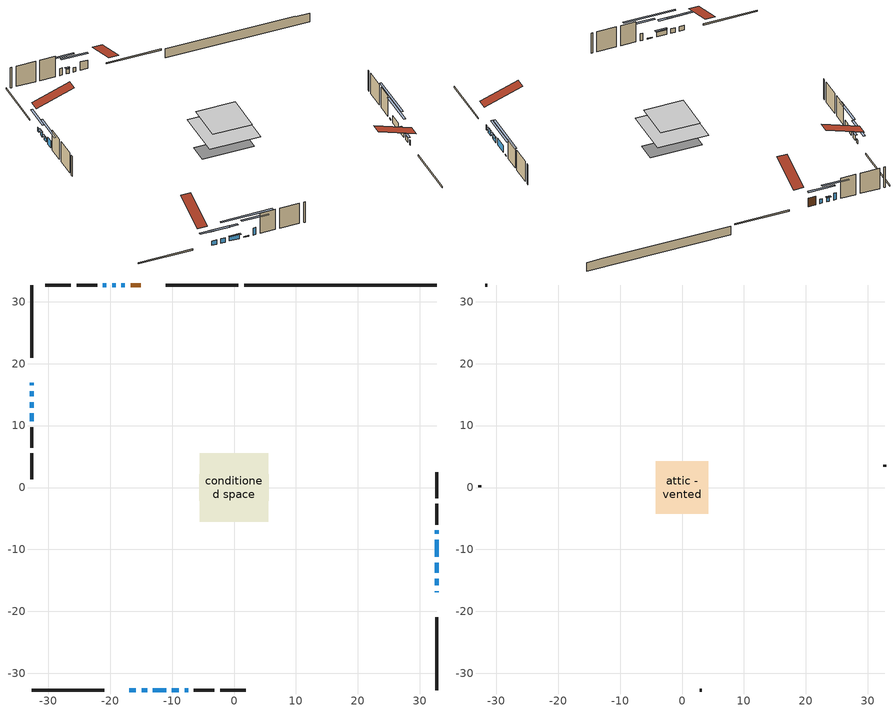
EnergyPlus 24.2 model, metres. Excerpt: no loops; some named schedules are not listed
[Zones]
conditioned space
 floor outside (Floor1 construction): -2.33,-2.33 -2.33,2.33 2.33,2.33 2.33,-2.33 z0.61
 floor adiabatic (AdiabaticFloorConstruction): -5.52,-5.52 -5.52,5.52 5.52,5.52 5.52,-5.52 z3.05
 floor foundation (Slab1 construction): -5.63,-2.14 -5.63,2.14 5.63,2.14 5.63,-2.14 z-1.52
 wall outside (RimJoist1 construction): 0.69,32.71 -11.06,32.71 / -32.71,-32.71 -20.96,-32.71 / -32.71,32.71 -32.71,20.96 / 32.71,-32.71 32.71,-20.96 z0.61:0.91
 wall outside (AdiabaticWallConstruction 1): -15.09,32.71 -16.71,32.71 z0.61:2.64
 wall outside (AdiabaticWallConstruction): 32.71,-16.93 32.71,-16.72 z0.61:1.83; 32.71,-15.79 32.71,-14.72 / 32.71,-13.8 32.71,-12.12 / -17.63,32.71 -18.19,32.71 / -19.12,32.71 -19.68,32.71 / -16.93,-32.71 -15.86,-32.71 / -14.93,-32.71 -14.01,-32.71 / -13.09,-32.71 -10.95,-32.71 z0.61:1.65; 32.71,-11.19 32.71,-8.4 / -20.61,32.71 -21.17,32.71 / -7.98,-32.71 -7.42,-32.71 / -32.71,11.98 -32.71,10.68 z0.61:2.29; -32.71,16.93 -32.71,16.49 / -32.71,13.77 -32.71,12.91 z0.61:1.55; -32.71,15.57 -32.71,14.7 z0.61:1.7; 32.71,-7.48 32.71,-6.91 / -10.03,-32.71 -8.91,-32.71 z0.61:0.79
 wall outside (Wall1 construction): -22.09,32.71 -25.42,32.71 / -6.49,-32.71 -3.17,-32.71 / -32.71,9.75 -32.71,6.43 / 32.71,-5.99 32.71,-2.66 z0.61:5.49
 wall outside (Wall2 construction): -26.35,32.71 -30.53,32.71 / -2.24,-32.71 1.94,-32.71 / -32.71,5.5 -32.71,1.32 / 32.71,-1.73 32.71,2.44 z0.61:5.49
 wall foundation (FoundationWall1 construction): 1.62,32.71,-1.52 1.62,32.71,0.61 29.6,32.71,0.61 29.6,32.71,0.51 32.71,32.71,0.51 32.71,32.71,-1.52
 window (WindowConstruction 14): 32.71,-16.93 32.71,-16.72 z0.61:1.83
 window (WindowConstruction 4): 32.71,-15.79 32.71,-14.72 z0.61:1.65
 window (WindowConstruction 5): 32.71,-13.8 32.71,-12.12 z0.61:1.65
 window (WindowConstruction 6): -17.63,32.71 -18.19,32.71 z0.61:1.65
 window (WindowConstruction 7): -19.12,32.71 -19.68,32.71 z0.61:1.65
 window (WindowConstruction 8): -16.93,-32.71 -15.86,-32.71 z0.61:1.65
 window (WindowConstruction 9): -14.93,-32.71 -14.02,-32.71 z0.61:1.65
 window (WindowConstruction): 32.71,-11.19 32.71,-8.4 z0.61:2.29
 window (WindowConstruction 10): -13.09,-32.71 -10.95,-32.71 z0.61:1.65
 window (WindowConstruction 11): -32.71,16.93 -32.71,16.49 z0.61:1.55
 window (WindowConstruction 12): -32.71,15.56 -32.71,14.7 z0.61:1.7
 window (WindowConstruction 13): -32.71,13.77 -32.71,12.91 z0.61:1.55
 window (WindowConstruction 15): 32.71,-7.47 32.71,-6.92 z0.61:0.79
 window (WindowConstruction 16): -10.02,-32.71 -8.91,-32.71 z0.61:0.79
 window (WindowConstruction 1): -20.61,32.71 -21.17,32.71 z0.61:2.29
 window (WindowConstruction 2): -7.98,-32.71 -7.42,-32.71 z0.61:2.29
 window (WindowConstruction 3): -32.71,11.98 -32.71,10.68 z0.61:2.29
 door (Door): -15.09,32.71 -16.7,32.71 z0.61:2.64
 ceiling adiabatic (AdiabaticFloorConstruction): 5.52,-5.52 5.52,5.52 -5.52,5.52 -5.52,-5.52 z3.05
attic - vented
 floor to conditioned space (Floor2 construction Reversed): -4.24,-4.24 -4.24,4.24 4.24,4.24 4.24,-4.24 z5.49
 wall outside (Wall3 construction): -31.46,32.71 -31.78,32.71 / 2.87,-32.71 3.19,-32.71 / -32.71,0.39 -32.71,0.06 / 32.71,3.37 32.71,3.7 z0.61:5.49
 roof outside (Roof1 construction): -14.16,32.71,5.49 -14.16,24.45,8.24 -11.99,24.45,8.24 -11.99,32.71,5.49; -17.85,-32.71,5.49 -17.85,-24.45,8.24 -20.03,-24.45,8.24 -20.03,-32.71,5.49; -32.71,17.85,5.49 -24.45,17.85,8.24 -24.45,20.03,8.24 -32.71,20.03,5.49; 32.71,-17.85,5.49 24.45,-17.85,8.24 24.45,-20.03,8.24 32.71,-20.03,5.49
shading: 32.71,-14.52 32.71,-15.99 33.12,-15.99 33.12,-14.52 z1.85; 32.71,-11.92 32.71,-14 33.12,-14 33.12,-11.92 z1.85; -20.83,32.71 -14.99,32.71 -14.99,33.12 -20.83,33.12 z4.29; -19.88,32.71 -18.92,32.71 -18.92,33.12 -19.88,33.12 z1.85; -13.22,-32.71 -19.56,-32.71 -19.56,-33.12 -13.22,-33.12 z4.29; -11.38,-32.71 -17.57,-32.71 -17.57,-33.12 -11.38,-33.12 z4.29; 32.71,-5.76 32.71,-13.83 33.12,-13.83 33.12,-5.76 z4.93; -10.75,-32.71 -13.29,-32.71 -13.29,-33.12 -10.75,-33.12 z1.85; -32.71,13.85 -32.71,19.56 -33.12,19.56 -33.12,13.85 z4.19; -32.71,14.5 -32.71,15.76 -33.12,15.76 -33.12,14.5 z1.9; -32.71,12.71 -32.71,13.97 -33.12,13.97 -33.12,12.71 z1.75; 32.71,-1.84 32.71,-12.55 33.12,-12.55 33.12,-1.84 z5.87; -3.83,-32.71 -15.1,-32.71 -15.1,-33.12 -3.83,-33.12 z5.87; -23.81,32.71 -17.97,32.71 -17.97,33.12 -23.81,33.12 z4.93; -4.78,-32.71 -10.62,-32.71 -10.62,-33.12 -4.78,-33.12 z4.93; -32.71,8.04 -32.71,14.62 -33.12,14.62 -33.12,8.04 z4.93
[Building]
Building 1: Terrain=Suburbs
[Site:Location]
Toronto City Centre_ON: Latitude {deg}=43.63; Longitude {deg}=-79.39; Time Zone {hr}=-5; Elevation {m}=77; Keep Site Location Information=Yes
[Site:GroundTemperature:Shallow]
5.01852, 3.26908, 3.12898, 3.95918, 7.29196, 10.6092, 13.4851, 15.3069, 15.4617, 13.9799, 11.1774, 7.9619
[Site:WaterMainsTemperature]
Calculation Method=Schedule; Temperature Schedule=mains temperature schedule
[Material] Roughness=Rough; Thermal Absorptance=0.9
Name | Thickness {m} | Conductivity {W/m-K} | Density {kg/m3} | Specific Heat {J/kg-K} | Solar Absorptance | Visible Absorptance
asphalt or fiberglass shingles | 0.00635 | 0.162714 | 1121.4 | 1465.45 | 0.4 | 0.4
ceiling loosefill ins | 0.0846667 | 0.0480833 | 16.02 | 1046.75 | 0.7 | 0.7
ceiling stud and cavity | 0.1397 | 0.0791789 | 65.682 | 1177.47 | 0.7 | 0.7
concrete 4.0 in. | 0.1016 | 1.803125 | 2242.8 | 837.4 | 0.7 | 0.7
concrete 8.0 in. | 0.2032 | 1.803125 | 2242.8 | 837.4 | 0.7 | 0.7
door material | 0.04445 | 0.053851 | 512.64 | 1214.23 | 0.7 | 0.7
exterior vertical ins | 0.0369022 | 0.029427 | 32.04 | 1214.23 | 0.7 | 0.7
floor covering | 0.0127 | 0.0433444 | 54.468 | 1339.84 | 0.6 | 0.6
floor rigid ins; rim joist rigid ins | 0.051816 | 0.029427 | 32.04 | 1214.23 | 0.7 | 0.7
floor rigid ins 1; wall rigid ins | 0.512978 | 0.029427 | 32.04 | 1214.23 | 0.7 | 0.7
floor stud and cavity | 0.1397 | 0.0815226 | 92.3553 | 1139.71 | 0.7 | 0.7
floor stud and cavity 1 | 0.1397 | 1.75129 | 37.0049 | 1207.88 | 0.7 | 0.7
furniture material conditioned space 1 | 0.1524 | 0.115458 | 640.8 | 1214.23 | 0.6 | 0.6
gypsum board | 0.0127 | 0.160291 | 801 | 837.4 | 0.6 | 0.6
gypsum board 1 | 0.0127 | 0.160291 | 801 | 837.4 | 0.7 | 0.7
osb sheathing 0.5 in. | 0.0127 | 0.115458 | 512.64 | 1214.23 | 0.7 | 0.7
osb sheathing 0.75 in. | 0.01905 | 0.115458 | 512.64 | 1214.23 | 0.7 | 0.7
osb sheathing 2.0 in. | 0.0508 | 0.115458 | 512.64 | 1214.23 | 0.7 | 0.7
rim joist stud and cavity | 0.0508 | 0.308293 | 125.044 | 1163.47 | 0.6 | 0.6
wall stud and cavity | 0.1397 | 0.0842233 | 139.0536 | 1170.24 | 0.7 | 0.7
wall stud and cavity 1 | 0.1397 | 0.0839559 | 139.0536 | 1170.24 | 0.7 | 0.7
wall stud and cavity 2 | 0.0889 | 6.9971 | 50.32683 | 1063.81 | 0.6 | 0.6
wall stud and cavity 3 | 0.0889 | 0.380278 | 52.3479 | 1209.89 | 0.7 | 0.7
wall stud and cavity 4 | 0.0889 | 0.391764 | 83.0341 | 1211.67 | 0.7 | 0.7
wood siding | 0.0254 | 0.102417 | 544.68 | 1172.36 | 0.4 | 0.4
wood siding 1 | 0.00254 | 0.102417 | 544.68 | 1172.36 | 0.4 | 0.4
wood siding 2; wood siding 3; wood siding 4 | 0.0254 | 0.102417 | 544.68 | 1172.36 | 0.7 | 0.7
[WindowMaterial:SimpleGlazingSystem]
Name | U-Factor {W/m2-K} | Solar Heat Gain Coefficient
WindowMaterial | 2.96789 | 0.62
WindowMaterial 1 | 3.00196 | 0.59
WindowMaterial 2 | 2.93496 | 0.65
WindowMaterial 3 | 2.98152 | 0.61
WindowMaterial 4 | 2.94348 | 0.64
WindowMaterial 5 | 3.01275 | 0.57
WindowMaterial 6 | 2.94461 | 0.64
WindowMaterial 7 | 6.93965 | 0.69
WindowMaterial 8 | 3.08429 | 0.37
[Construction]
AdiabaticFloorConstruction: floor stud and cavity 1, floor rigid ins 1, osb sheathing 0.75 in., floor covering
AdiabaticWallConstruction: wood siding 3, wall rigid ins, wall stud and cavity 3, gypsum board
AdiabaticWallConstruction 1: wood siding 4, wall rigid ins, wall stud and cavity 3, gypsum board
Door: door material
Floor1 construction: floor stud and cavity, floor rigid ins, osb sheathing 0.75 in., floor covering
Floor2 construction Reversed: gypsum board, ceiling stud and cavity, ceiling loosefill ins
FoundationWall1 construction: concrete 8.0 in., gypsum board 1
furniture construction conditioned space 1: furniture material conditioned space 1
PartitionWallConstruction: gypsum board, wall stud and cavity 4, gypsum board
RimJoist1 construction: wood siding 2, rim joist rigid ins, osb sheathing 2.0 in., rim joist stud and cavity
Roof1 construction: asphalt or fiberglass shingles
Slab1 construction: concrete 4.0 in.
Wall1 construction: wood siding, osb sheathing 0.5 in., wall stud and cavity, gypsum board
Wall2 construction: wood siding, osb sheathing 0.5 in., wall stud and cavity 1, gypsum board
Wall3 construction: wood siding 1, wall stud and cavity 2
WindowConstruction; WindowConstruction 1; WindowConstruction 2: WindowMaterial
WindowConstruction 10; WindowConstruction 4; WindowConstruction 8: WindowMaterial 2
WindowConstruction 11; WindowConstruction 13: WindowMaterial 5
WindowConstruction 12: WindowMaterial 6
WindowConstruction 14: WindowMaterial 7
WindowConstruction 15; WindowConstruction 16: WindowMaterial 8
WindowConstruction 3: WindowMaterial 1
WindowConstruction 5; WindowConstruction 6; WindowConstruction 7: WindowMaterial 3
WindowConstruction 9: WindowMaterial 4
[Zone] Multiplier=1; Part of Total Floor Area=Yes
Name | Volume {m3}
attic - vented | 32.1122
conditioned space | 424.3
[Space]
Name | Zone | Volume {m3}
attic - vented 1 | attic - vented | 32.1122
conditioned space 1 | conditioned space | 424.3
[ZoneInfiltration:EffectiveLeakageArea]
infil attic - vented 1: Zone or Space=attic - vented 1; Schedule=Always On Discrete; Effective Air Leakage Area {cm2}=3026.11; Stack Coefficient=0.000530522; Wind Coefficient=1.55622e-05
[ZoneMixing]
whole house fan mix: Zone or Space=attic - vented; Schedule=Always On Continuous; Design Flow Rate Calculation Method=Flow/Zone; Design Flow Rate {m3/s}=0; Source Zone or Space=conditioned space
[SurfaceProperty:ExposedFoundationPerimeter]
Slab1: Exposed Perimeter Calculation Method=TotalExposedPerimeter; Total Exposed Perimeter {m}=31.089
[InternalMass] Zone or ZoneList=conditioned space; Space or SpaceList=conditioned space 1
Name | Construction | Surface Area {m2}
furniture mass conditioned space 1 | furniture construction conditioned space 1 | 76.7842
partition wall mass | PartitionWallConstruction | 191.961
[Lights]
interior lighting: Zone or ZoneList or Space or SpaceList=conditioned space 1; Schedule=interior lighting schedule; Design Level Calculation Method=LightingLevel; Lighting Level {W}=343.2; Return Air Fraction=0; Fraction Radiant=0.6; Fraction Visible=0.2; Fraction Replaceable=1
[People]
occupants: Zone or ZoneList or Space or SpaceList=conditioned space 1; Number of People Schedule=occupants schedule; Number of People Calculation Method=People; Number of People=3; Fraction Radiant=0.314171; Sensible Heat Fraction=0.56303; Activity Level Schedule=occupants activity schedule; Carbon Dioxide Generation Rate {m3/s-W}=0; Enable ASHRAE 55 Comfort Warnings=No; Mean Radiant Temperature Calculation Type=EnclosureAveraged
[ElectricEquipment] Zone or ZoneList or Space or SpaceList=conditioned space 1; Design Level Calculation Method=EquipmentLevel
Name | Schedule | Design Level {W} | Fraction Latent | Fraction Radiant | Fraction Lost
clothes dryer | clothes dryer schedule | 140.772 | 0.015 | 0.081 | 0.85
clothes washer | clothes washer schedule | 32.1985 | 0.03 | 0.162 | 0.7
cooking range | cooking range schedule | 215.147 | 0.08 | 0.432 | 0.2
dishwasher | dishwasher schedule | 66.8632 | 0.3 | 0.18 | 0.4
fridge | fridge schedule | 72.9452 | 0 | 0.6 | 0
mech vent bath fan 0 | mech vent bath fan 0 schedule | 50.2 | 0 | 0 | 1
mech vent bath fan 1 | mech vent bath fan 1 schedule | 50.2 | 0 | 0 | 1
mech vent house fan | mech vent house fan schedule | 0 | 0 | 0 | 1
mech vent house fan cfis | mech vent house fan cfis schedule | 0 | 0 | 0 | 0
mech vent range fan 0 | mech vent range fan 0 schedule | 57 | 0 | 0 | 1
misc plug loads | misc plug loads schedule | 494.7 | 0.045 | 0.513 | 0.1
whole house fan | Always On Discrete | 0 | 0 | 0 | 1
[OtherEquipment] Zone or ZoneList or Space or SpaceList=conditioned space 1; Design Level Calculation Method=EquipmentLevel
Name | Fuel Type | Schedule | Design Level {W} | Fraction Latent | Fraction Radiant | Fraction Lost
clothes dryer 1 | Electricity | clothes dryer schedule | 0 | 0.015 | 0.081 | 0.85
cooking range 1 | Electricity | cooking range schedule | 0 | 0.08 | 0.432 | 0.2
general water use latent | None | general water use schedule | 62.594 | 1 | 0 | 0
general water use sensible | None | general water use schedule | -61.6891 | 0 | 0.6 | 0
mech vent house fan latent load | None | Always On Discrete | 0 | 1 | 0 | 0
mech vent house fan sensible load | None | Always On Discrete | 0 | 0 | 0 | 0
water heater energy adjustment1 | NaturalGas | Always On Discrete | 0.01 | 0 | 0 | 1
[ZoneInfiltration:DesignFlowRate] Zone or ZoneList or Space or SpaceList=conditioned space 1; Schedule=Always On Discrete; Design Flow Rate Calculation Method=Flow/Zone; Design Flow Rate {m3/s}=0
infil flow; natural vent flow; whole house fan flow
[AvailabilityManager:Scheduled]
central ac and furnace airloop Availability Manager: Schedule=Always On Discrete
[Foundation:Kiva]
Foundation Kiva 1: Initial Indoor Air Temperature {C}=18; Wall Height Above Grade {m}=0.609996; Wall Depth Below Slab {m}=0.2032; Custom Block Material Name 1=exterior vertical ins; Custom Block Depth 1 {m}=2.13; Custom Block X Position 1 {m}=0.2159; Custom Block Z Position 1 {m}=0
[Foundation:Kiva:Settings]
Soil Conductivity {W/m-K}=0.849921; Soil Density {kg/m3}=1842.3; Soil Specific Heat {J/kg-K}=418.7; Ground Solar Absorptivity=0.9; Ground Thermal Absorptivity=0.9; Ground Surface Roughness {m}=0.03; Far-Field Width {m}=40; Deep-Ground Boundary Condition=ZeroFlux; Deep-Ground Depth {m}=40; Minimum Cell Dimension {m}=0.2; Maximum Cell Growth Coefficient=3; Simulation Timestep=Timestep
[Exterior:Lights]
exterior lighting: Schedule=exterior lighting schedule; Design Level {W}=75.6
[EnergyManagementSystem:GlobalVariable]
central_ac_and_furnace_airloop_Fan_RTF
infil_program_Qfan
infil_program_Qinf
natural_vent_program_Qnv
natural_vent_program_Qwhf
[EnergyManagementSystem:Sensor]
Name | Output:Variable or Output:Meter Index Key | Output:Variable or Output:Meter
airflow_gain | infil flow | Infiltration Sensible Heat Gain Energy
airflow_gain_1 | natural vent flow | Infiltration Sensible Heat Gain Energy
airflow_gain_2 | whole house fan flow | Infiltration Sensible Heat Gain Energy
airflow_loss | infil flow | Infiltration Sensible Heat Loss Energy
airflow_loss_1 | natural vent flow | Infiltration Sensible Heat Loss Energy
airflow_loss_2 | whole house fan flow | Infiltration Sensible Heat Loss Energy
clg_load_cond |  | Cooling:EnergyTransfer:Zone:CONDITIONED SPACE
clg_sp_s; clg_sp_s_1 | cooling setpoint | Schedule Value
clothes_dryer_exhaust_0_sch_s | clothes dryer exhaust 0 schedule | Schedule Value
cool_season | cooling season schedule | Schedule Value
htg_load_cond |  | Heating:EnergyTransfer:Zone:CONDITIONED SPACE
htg_sp_s; htg_sp_s_1 | heating setpoint | Schedule Value
ig_ee_conv | clothes dryer | Electric Equipment Convective Heating Energy
ig_ee_conv_2 | cooking range | Electric Equipment Convective Heating Energy
ig_ee_conv_4 | fridge | Electric Equipment Convective Heating Energy
ig_ee_conv_5 | misc plug loads | Electric Equipment Convective Heating Energy
ig_ee_conv_6 | whole house fan | Electric Equipment Convective Heating Energy
ig_ee_rad | clothes dryer | Electric Equipment Radiant Heating Energy
ig_ee_rad_2 | cooking range | Electric Equipment Radiant Heating Energy
ig_ee_rad_4 | fridge | Electric Equipment Radiant Heating Energy
ig_ee_rad_5 | misc plug loads | Electric Equipment Radiant Heating Energy
ig_ee_rad_6 | whole house fan | Electric Equipment Radiant Heating Energy
ig_lgt_conv | interior lighting | Lights Convective Heating Energy
ig_lgt_rad | interior lighting | Lights Radiant Heating Energy
ig_lgt_vis | interior lighting | Lights Visible Radiation Heating Energy
ig_oe_conv | clothes dryer 1 | Other Equipment Convective Heating Energy
ig_oe_conv_1 | cooking range 1 | Other Equipment Convective Heating Energy
ig_oe_conv_2 | general water use latent | Other Equipment Convective Heating Energy
ig_oe_conv_3 | general water use sensible | Other Equipment Convective Heating Energy
ig_oe_conv_4 | water heater energy adjustment1 | Other Equipment Convective Heating Energy
ig_oe_rad | clothes dryer 1 | Other Equipment Radiant Heating Energy
ig_oe_rad_1 | cooking range 1 | Other Equipment Radiant Heating Energy
ig_oe_rad_2 | general water use latent | Other Equipment Radiant Heating Energy
ig_oe_rad_3 | general water use sensible | Other Equipment Radiant Heating Energy
ig_oe_rad_4 | water heater energy adjustment1 | Other Equipment Radiant Heating Energy
ig_ppl_conv | occupants | People Convective Heating Energy
ig_ppl_rad | occupants | People Radiant Heating Energy
im_conv | furniture mass conditioned space 1 | Surface Inside Face Convection Heat Gain Energy
im_conv_1 | partition wall mass | Surface Inside Face Convection Heat Gain Energy
im_ig | furniture mass conditioned space 1 | Surface Inside Face Internal Gains Radiation Heat Gain Energy
im_ig_1 | partition wall mass | Surface Inside Face Internal Gains Radiation Heat Gain Energy
im_lgt | furniture mass conditioned space 1 | Surface Inside Face Lights Radiation Heat Gain Energy
im_lgt_1 | partition wall mass | Surface Inside Face Lights Radiation Heat Gain Energy
im_sol | furniture mass conditioned space 1 | Surface Inside Face Solar Radiation Heat Gain Energy
im_sol_1 | partition wall mass | Surface Inside Face Solar Radiation Heat Gain Energy
im_surf | furniture mass conditioned space 1 | Surface Inside Face Net Surface Thermal Radiation Heat Gain Energy
im_surf_1 | partition wall mass | Surface Inside Face Net Surface Thermal Radiation Heat Gain Energy
mech_vent_bath_fan_0_sch_s | mech vent bath fan 0 schedule | Schedule Value
mech_vent_bath_fan_1_sch_s | mech vent bath fan 1 schedule | Schedule Value
mech_vent_range_fan_0_sch_s | mech vent range fan 0 schedule | Schedule Value
mv_conv | mech vent bath fan 0 | Electric Equipment Convective Heating Energy
mv_conv_1 | mech vent bath fan 1 | Electric Equipment Convective Heating Energy
mv_conv_2 | mech vent house fan | Electric Equipment Convective Heating Energy
mv_conv_3 | mech vent house fan cfis | Electric Equipment Convective Heating Energy
mv_conv_4 | mech vent range fan 0 | Electric Equipment Convective Heating Energy
mv_conv_5 | mech vent house fan latent load | Other Equipment Convective Heating Energy
mv_conv_6 | mech vent house fan sensible load | Other Equipment Convective Heating Energy
mv_rad | mech vent bath fan 0 | Electric Equipment Radiant Heating Energy
mv_rad_1 | mech vent bath fan 1 | Electric Equipment Radiant Heating Energy
mv_rad_2 | mech vent house fan | Electric Equipment Radiant Heating Energy
mv_rad_3 | mech vent house fan cfis | Electric Equipment Radiant Heating Energy
mv_rad_4 | mech vent range fan 0 | Electric Equipment Radiant Heating Energy
mv_rad_5 | mech vent house fan latent load | Other Equipment Radiant Heating Energy
mv_rad_6 | mech vent house fan sensible load | Other Equipment Radiant Heating Energy
natural_vent_s | natural vent schedule | Schedule Value
out_pb_s |  | Site Outdoor Air Barometric Pressure
out_wt_s |  | Site Outdoor Air Humidity Ratio
site_vw_s |  | Site Wind Speed
ss_back_out | Window1 | Surface Window Shortwave from Zone Back Out Window Heat Transfer Rate
ss_back_out_1 | Window12 | Surface Window Shortwave from Zone Back Out Window Heat Transfer Rate
ss_back_out_10 | Window23 | Surface Window Shortwave from Zone Back Out Window Heat Transfer Rate
ss_back_out_11 | Window24 | Surface Window Shortwave from Zone Back Out Window Heat Transfer Rate
ss_back_out_12 | Window26 | Surface Window Shortwave from Zone Back Out Window Heat Transfer Rate
ss_back_out_13 | Window27 | Surface Window Shortwave from Zone Back Out Window Heat Transfer Rate
ss_back_out_14 | Window7 | Surface Window Shortwave from Zone Back Out Window Heat Transfer Rate
ss_back_out_15 | Window8 | Surface Window Shortwave from Zone Back Out Window Heat Transfer Rate
ss_back_out_16 | Window9 | Surface Window Shortwave from Zone Back Out Window Heat Transfer Rate
ss_back_out_2 | Window13 | Surface Window Shortwave from Zone Back Out Window Heat Transfer Rate
ss_back_out_3 | Window16 | Surface Window Shortwave from Zone Back Out Window Heat Transfer Rate
ss_back_out_4 | Window17 | Surface Window Shortwave from Zone Back Out Window Heat Transfer Rate
ss_back_out_5 | Window18 | Surface Window Shortwave from Zone Back Out Window Heat Transfer Rate
ss_back_out_6 | Window19 | Surface Window Shortwave from Zone Back Out Window Heat Transfer Rate
ss_back_out_7 | Window2 | Surface Window Shortwave from Zone Back Out Window Heat Transfer Rate
ss_back_out_8 | Window20 | Surface Window Shortwave from Zone Back Out Window Heat Transfer Rate
ss_back_out_9 | Window22 | Surface Window Shortwave from Zone Back Out Window Heat Transfer Rate
ss_conv | Door1 | Surface Inside Face Convection Heat Gain Energy
ss_conv_1 | Window1 | Surface Inside Face Convection Heat Gain Energy
ss_conv_10 | Window22 | Surface Inside Face Convection Heat Gain Energy
ss_conv_11 | Window23 | Surface Inside Face Convection Heat Gain Energy
ss_conv_12 | Window24 | Surface Inside Face Convection Heat Gain Energy
ss_conv_13 | Window26 | Surface Inside Face Convection Heat Gain Energy
ss_conv_14 | Window27 | Surface Inside Face Convection Heat Gain Energy
ss_conv_15 | Window7 | Surface Inside Face Convection Heat Gain Energy
ss_conv_16 | Window8 | Surface Inside Face Convection Heat Gain Energy
ss_conv_17 | Window9 | Surface Inside Face Convection Heat Gain Energy
ss_conv_2 | Window12 | Surface Inside Face Convection Heat Gain Energy
ss_conv_3 | Window13 | Surface Inside Face Convection Heat Gain Energy
ss_conv_4 | Window16 | Surface Inside Face Convection Heat Gain Energy
ss_conv_5 | Window17 | Surface Inside Face Convection Heat Gain Energy
ss_conv_6 | Window18 | Surface Inside Face Convection Heat Gain Energy
ss_conv_7 | Window19 | Surface Inside Face Convection Heat Gain Energy
ss_conv_8 | Window2 | Surface Inside Face Convection Heat Gain Energy
ss_conv_9 | Window20 | Surface Inside Face Convection Heat Gain Energy
ss_ig | Door1 | Surface Inside Face Internal Gains Radiation Heat Gain Energy
ss_ig_1 | Window1 | Surface Inside Face Internal Gains Radiation Heat Gain Energy
ss_ig_10 | Window22 | Surface Inside Face Internal Gains Radiation Heat Gain Energy
ss_ig_11 | Window23 | Surface Inside Face Internal Gains Radiation Heat Gain Energy
ss_ig_12 | Window24 | Surface Inside Face Internal Gains Radiation Heat Gain Energy
ss_ig_13 | Window26 | Surface Inside Face Internal Gains Radiation Heat Gain Energy
ss_ig_14 | Window27 | Surface Inside Face Internal Gains Radiation Heat Gain Energy
ss_ig_15 | Window7 | Surface Inside Face Internal Gains Radiation Heat Gain Energy
ss_ig_16 | Window8 | Surface Inside Face Internal Gains Radiation Heat Gain Energy
ss_ig_17 | Window9 | Surface Inside Face Internal Gains Radiation Heat Gain Energy
ss_ig_2 | Window12 | Surface Inside Face Internal Gains Radiation Heat Gain Energy
ss_ig_3 | Window13 | Surface Inside Face Internal Gains Radiation Heat Gain Energy
ss_ig_4 | Window16 | Surface Inside Face Internal Gains Radiation Heat Gain Energy
ss_ig_5 | Window17 | Surface Inside Face Internal Gains Radiation Heat Gain Energy
ss_ig_6 | Window18 | Surface Inside Face Internal Gains Radiation Heat Gain Energy
ss_ig_7 | Window19 | Surface Inside Face Internal Gains Radiation Heat Gain Energy
ss_ig_8 | Window2 | Surface Inside Face Internal Gains Radiation Heat Gain Energy
ss_ig_9 | Window20 | Surface Inside Face Internal Gains Radiation Heat Gain Energy
ss_lgt | Door1 | Surface Inside Face Lights Radiation Heat Gain Energy
ss_sol | Door1 | Surface Inside Face Solar Radiation Heat Gain Energy
ss_surf | Door1 | Surface Inside Face Net Surface Thermal Radiation Heat Gain Energy
ss_surf_1 | Window1 | Surface Inside Face Net Surface Thermal Radiation Heat Gain Energy
ss_surf_10 | Window22 | Surface Inside Face Net Surface Thermal Radiation Heat Gain Energy
ss_surf_11 | Window23 | Surface Inside Face Net Surface Thermal Radiation Heat Gain Energy
